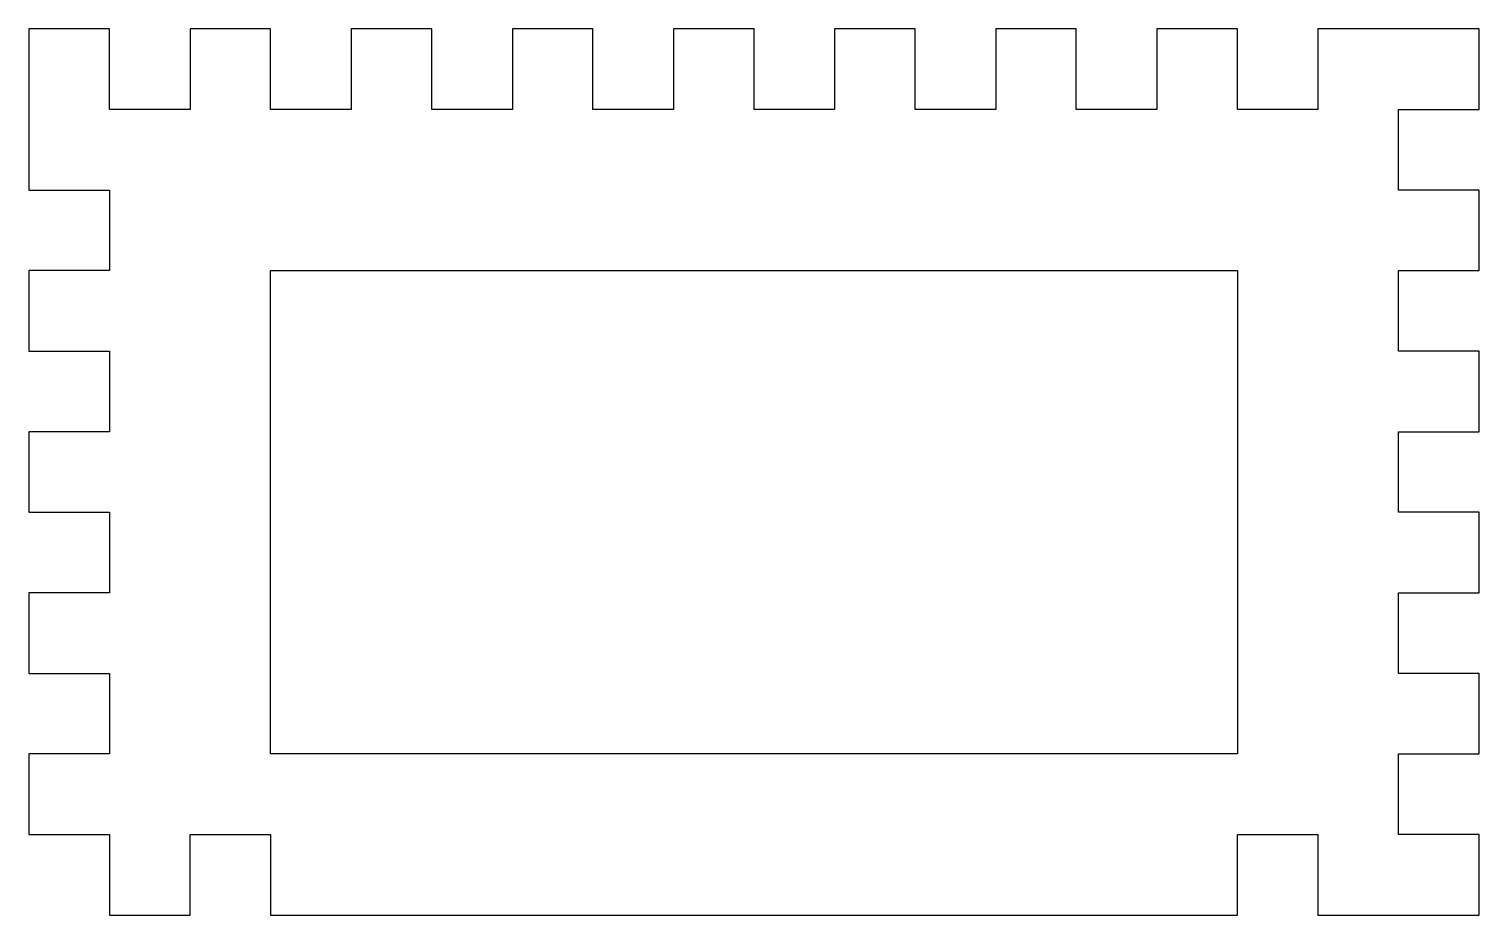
# Model space of a CAD drawing. Header units: millimetres. Extents: x 0 to 90, y 5 to 60.
import ezdxf

# ---------------------------------------------------------------- set-up
doc = ezdxf.new("R2010")
doc.units = ezdxf.units.MM

msp = doc.modelspace()

# ---------------------------------------------------------------- linework, layer by layer
for points in [[(0, 50), (5, 50), (5, 45), (0, 45), (0, 40), (5, 40), (5, 35), (0, 35), (0, 30), (5, 30), (5, 25), (0, 25), (0, 20), (5, 20), (5, 15), (0, 15), (0, 10), (5, 10), (5, 5), (10, 5), (10, 10), (15, 10), (15, 5), (75, 5), (75, 10), (80, 10), (80, 5), (90, 5), (90, 10), (85, 10), (85, 15), (90, 15), (90, 20), (85, 20), (85, 25), (90, 25), (90, 30), (85, 30), (85, 35), (90, 35), (90, 40), (85, 40), (85, 45), (90, 45), (90, 50), (85, 50), (85, 55), (90, 55), (90, 60), (80, 60), (80, 55), (75, 55), (75, 60), (70, 60), (70, 55), (65, 55), (65, 60), (60, 60), (60, 55), (55, 55), (55, 60), (50, 60), (50, 55), (45, 55), (45, 60), (40, 60), (40, 55), (35, 55), (35, 60), (30, 60), (30, 55), (25, 55), (25, 60), (20, 60), (20, 55), (15, 55), (15, 60), (10, 60), (10, 55), (5, 55), (5, 60), (0, 60)], [(15, 45), (75, 45), (75, 15), (15, 15)]]:
    msp.add_lwpolyline(points, close=True)

doc.saveas('drawing.dxf')
